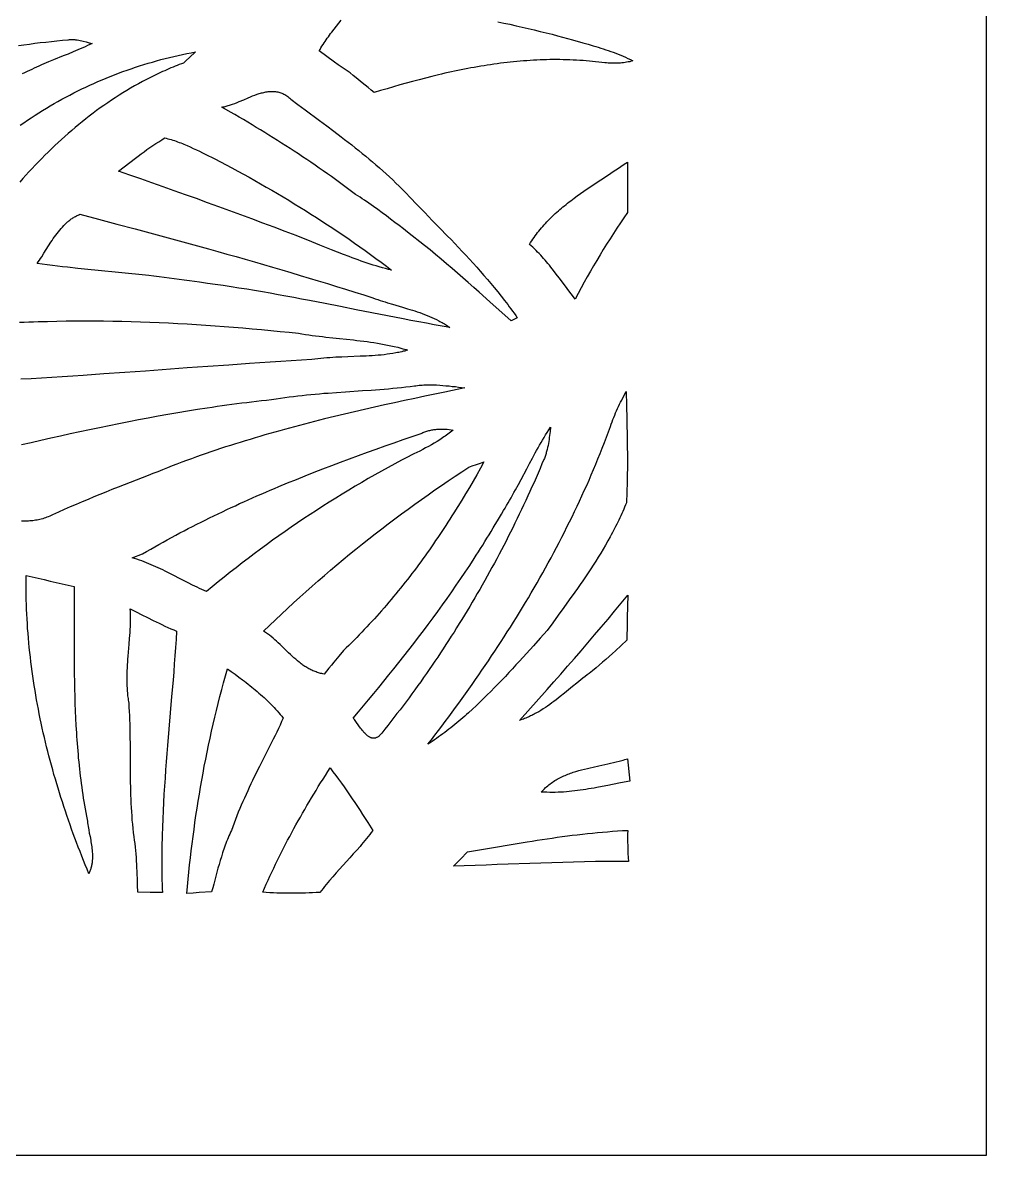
# Model space of a CAD drawing. Extents: x 138 to 547, y 3 to 737.
# Drawn here: x 418.2 to 546.6, y 3 to 153.9 of the extents above; entities that cross this region are included whole.
import ezdxf

# ---------------------------------------------------------------- set-up
doc = ezdxf.new("R2010")
doc.units = 0
doc.layers.add('LAYER_1', color=18, linetype='CONTINUOUS')

msp = doc.modelspace()

# ---------------------------------------------------------------- linework, layer by layer
at = {"layer": 'LAYER_1'}
for points in [[(138.38, 3), (546.62, 3), (546.62, 737.11), (138.38, 737.11)], [(484.11, 114.6), (483.28, 114.18), (480.44, 116.74), (479.01, 118.02), (478.3, 118.65), (477.58, 119.29), (476.86, 119.92), (476.14, 120.55), (475.42, 121.17), (474.69, 121.79), (473.96, 122.41), (473.23, 123.02), (472.49, 123.63), (471.75, 124.23), (469.5, 126), (468.93, 126.44), (468.37, 126.87), (467.8, 127.31), (467.23, 127.74), (466.66, 128.17), (466.09, 128.6), (465.51, 129.02), (464.93, 129.44), (464.34, 129.85), (463.76, 130.25), (463.46, 130.45), (463.16, 130.65), (462.86, 130.85), (462.56, 131.04), (462.03, 131.44), (461.5, 131.84), (460.96, 132.24), (460.42, 132.63), (459.88, 133.02), (459.34, 133.41), (458.8, 133.79), (458.25, 134.17), (457.71, 134.55), (457.16, 134.93), (456.61, 135.31), (456.06, 135.68), (455.5, 136.05), (454.95, 136.42), (454.39, 136.78), (453.83, 137.15), (453.27, 137.51), (452.71, 137.87), (452.15, 138.22), (451.59, 138.58), (451.02, 138.93), (450.46, 139.28), (449.89, 139.63), (449.32, 139.97), (448.76, 140.32), (448.19, 140.66), (447.62, 141), (447.04, 141.34), (446.47, 141.68), (445.9, 142.01), (444.75, 142.67), (444.89, 142.7), (445.03, 142.72), (445.17, 142.75), (445.31, 142.79), (445.45, 142.83), (445.6, 142.87), (445.74, 142.91), (445.89, 142.96), (446.03, 143.01), (446.18, 143.06), (446.47, 143.16), (446.76, 143.28), (447.06, 143.4), (447.65, 143.65), (448.25, 143.91), (448.54, 144.03), (448.84, 144.15), (449.14, 144.26), (449.44, 144.37), (449.58, 144.42), (449.73, 144.46), (449.88, 144.51), (450.03, 144.55), (450.17, 144.59), (450.32, 144.62), (450.47, 144.65), (450.61, 144.68), (450.76, 144.71), (450.9, 144.73), (451.05, 144.74), (451.19, 144.75), (451.34, 144.76), (451.48, 144.76), (451.62, 144.76), (451.76, 144.75), (451.9, 144.73), (452.04, 144.71), (452.18, 144.69), (452.32, 144.66), (452.46, 144.62), (452.6, 144.57), (452.73, 144.52), (452.87, 144.46), (453, 144.4), (453.14, 144.33), (453.27, 144.25), (453.4, 144.16), (453.53, 144.06), (453.66, 143.96), (453.79, 143.85), (453.92, 143.73), (454.87, 143.01), (455.83, 142.3), (457.75, 140.87), (458.71, 140.16), (459.67, 139.44), (460.62, 138.72), (461.1, 138.36), (461.57, 137.99), (462.04, 137.62), (462.51, 137.25), (462.98, 136.88), (463.44, 136.5), (463.91, 136.13), (464.37, 135.74), (464.82, 135.36), (465.28, 134.97), (465.73, 134.58), (466.18, 134.18), (466.63, 133.78), (467.07, 133.38), (467.51, 132.97), (467.94, 132.55), (468.37, 132.13), (468.8, 131.71), (469.29, 131.19), (469.79, 130.67), (470.78, 129.64), (471.78, 128.61), (472.78, 127.58), (473.78, 126.55), (474.78, 125.52), (475.28, 125.01), (475.78, 124.49), (476.27, 123.97), (476.76, 123.44), (477.25, 122.92), (477.74, 122.39), (478.22, 121.86), (478.7, 121.33), (479.18, 120.79), (479.65, 120.25), (480.12, 119.71), (480.59, 119.16), (481.05, 118.61), (481.5, 118.05), (481.95, 117.49), (482.4, 116.92), (482.84, 116.35), (483.05, 116.07), (483.27, 115.78), (483.48, 115.49), (483.69, 115.19), (483.91, 114.9)], [(467.36, 120.94), (466.95, 121.04), (466.54, 121.15), (466.13, 121.26), (465.72, 121.38), (465.32, 121.5), (464.92, 121.62), (464.51, 121.75), (464.11, 121.88), (463.71, 122.02), (463.31, 122.16), (462.91, 122.3), (462.51, 122.44), (462.12, 122.59), (461.72, 122.74), (460.93, 123.04), (460.14, 123.34), (459.35, 123.66), (457.78, 124.29), (456.21, 124.92), (455.42, 125.23), (454.63, 125.54), (453.16, 126.1), (451.69, 126.66), (450.22, 127.21), (448.74, 127.76), (447.27, 128.31), (445.79, 128.86), (444.32, 129.4), (442.84, 129.93), (441.36, 130.47), (439.88, 131), (438.4, 131.53), (436.92, 132.06), (435.43, 132.58), (433.95, 133.1), (432.47, 133.62), (430.98, 134.13), (431.73, 134.71), (432.48, 135.29), (433.24, 135.87), (433.61, 136.15), (433.99, 136.44), (434.37, 136.72), (434.76, 137), (435.14, 137.27), (435.53, 137.54), (435.92, 137.8), (436.32, 138.06), (436.72, 138.32), (436.92, 138.44), (437.12, 138.56), (437.34, 138.51), (437.56, 138.46), (437.78, 138.4), (437.99, 138.33), (438.21, 138.27), (438.42, 138.2), (438.64, 138.12), (438.85, 138.05), (439.06, 137.97), (439.27, 137.89), (439.48, 137.81), (439.69, 137.72), (439.9, 137.64), (440.11, 137.55), (440.52, 137.36), (440.93, 137.17), (441.35, 136.98), (441.75, 136.78), (442.16, 136.58), (442.98, 136.18), (443.38, 135.99), (443.79, 135.79), (444.56, 135.39), (445.33, 134.98), (446.09, 134.56), (446.85, 134.15), (447.62, 133.73), (448.38, 133.31), (449.14, 132.88), (449.89, 132.45), (450.65, 132.02), (451.4, 131.58), (452.15, 131.14), (452.9, 130.69), (453.65, 130.25), (454.39, 129.79), (455.13, 129.34), (455.87, 128.88), (456.61, 128.41), (457.35, 127.95), (458.08, 127.47), (458.81, 127), (459.54, 126.52), (460.26, 126.03), (460.99, 125.54), (461.71, 125.05), (462.42, 124.55), (463.14, 124.05), (463.85, 123.54), (464.56, 123.03), (465.26, 122.51), (465.96, 121.99), (466.66, 121.47)], [(498.81, 128.62), (498.33, 127.93), (497.86, 127.23), (497.39, 126.53), (496.93, 125.83), (496.47, 125.12), (496.02, 124.41), (495.57, 123.7), (495.14, 122.98), (494.7, 122.25), (494.27, 121.53), (493.85, 120.8), (493.44, 120.06), (493.02, 119.32), (492.62, 118.58), (492.22, 117.84), (491.82, 117.09), (491.46, 117.56), (491.1, 118.03), (490.39, 118.99), (489.67, 119.94), (489.31, 120.42), (488.95, 120.89), (488.58, 121.36), (488.39, 121.59), (488.2, 121.82), (488.01, 122.05), (487.82, 122.27), (487.62, 122.49), (487.43, 122.72), (487.23, 122.93), (487.03, 123.15), (486.82, 123.36), (486.61, 123.57), (486.4, 123.78), (486.19, 123.99), (485.97, 124.19), (485.75, 124.38), (485.89, 124.62), (486.04, 124.84), (486.19, 125.07), (486.34, 125.29), (486.5, 125.51), (486.66, 125.73), (486.82, 125.94), (486.98, 126.15), (487.15, 126.36), (487.32, 126.57), (487.5, 126.77), (487.67, 126.97), (487.85, 127.17), (488.04, 127.36), (488.22, 127.55), (488.41, 127.74), (488.6, 127.93), (488.79, 128.12), (488.98, 128.3), (489.18, 128.48), (489.38, 128.66), (489.58, 128.84), (489.78, 129.02), (489.98, 129.19), (490.19, 129.36), (490.4, 129.53), (490.61, 129.7), (490.82, 129.87), (491.03, 130.04), (491.24, 130.2), (491.67, 130.52), (492.11, 130.84), (492.55, 131.16), (492.99, 131.47), (493.44, 131.78), (493.89, 132.08), (494.34, 132.38), (495.24, 132.98), (496.14, 133.57), (497.04, 134.16), (497.48, 134.45), (497.92, 134.75), (498.36, 135.05), (498.79, 135.35), (498.79, 131.98), (498.79, 131.14), (498.79, 130.3), (498.8, 129.46)], [(475.13, 113.29), (474.09, 113.48), (473.05, 113.66), (472.01, 113.86), (470.97, 114.05), (469.93, 114.25), (468.89, 114.45), (466.81, 114.85), (464.73, 115.26), (462.65, 115.67), (460.57, 116.08), (458.49, 116.49), (456.41, 116.9), (455.36, 117.09), (454.32, 117.29), (453.28, 117.48), (452.24, 117.67), (451.19, 117.86), (450.15, 118.04), (449.1, 118.22), (448.06, 118.39), (447.01, 118.56), (445.96, 118.72), (444.92, 118.88), (443.87, 119.03), (442.82, 119.18), (441.77, 119.32), (441.09, 119.42), (440.42, 119.52), (439.74, 119.62), (439.07, 119.71), (438.4, 119.8), (437.72, 119.89), (437.04, 119.97), (436.37, 120.05), (435.69, 120.13), (435.02, 120.21), (433.66, 120.36), (432.31, 120.5), (430.96, 120.63), (428.25, 120.9), (426.89, 121.04), (425.54, 121.18), (424.19, 121.33), (423.51, 121.4), (422.83, 121.48), (422.16, 121.56), (421.48, 121.64), (420.81, 121.73), (420.13, 121.82), (420.28, 122.04), (420.43, 122.26), (420.58, 122.49), (420.73, 122.73), (421.03, 123.2), (421.34, 123.69), (421.64, 124.17), (421.96, 124.66), (422.12, 124.9), (422.28, 125.14), (422.44, 125.37), (422.61, 125.6), (422.78, 125.83), (422.95, 126.06), (423.13, 126.27), (423.31, 126.49), (423.49, 126.69), (423.68, 126.89), (423.77, 126.99), (423.87, 127.09), (423.97, 127.18), (424.07, 127.27), (424.17, 127.36), (424.27, 127.44), (424.37, 127.53), (424.47, 127.61), (424.58, 127.69), (424.68, 127.77), (424.79, 127.84), (424.9, 127.91), (425.01, 127.98), (425.12, 128.05), (425.24, 128.11), (425.35, 128.17), (425.47, 128.23), (425.59, 128.28), (425.7, 128.33), (425.83, 128.38), (428.28, 127.74), (430.73, 127.09), (433.18, 126.44), (435.63, 125.78), (438.08, 125.12), (440.52, 124.45), (442.97, 123.77), (444.19, 123.43), (445.41, 123.09), (446.63, 122.74), (447.85, 122.39), (449.07, 122.04), (450.29, 121.69), (451.5, 121.33), (452.72, 120.98), (453.94, 120.62), (455.16, 120.25), (456.37, 119.89), (457.59, 119.52), (458.8, 119.15), (460.01, 118.77), (461.23, 118.4), (462.44, 118.02), (463.65, 117.64), (464.86, 117.25), (465.18, 117.13), (465.51, 117.02), (465.83, 116.91), (466.16, 116.8), (466.49, 116.7), (466.82, 116.6), (467.48, 116.4), (468.81, 116.01), (469.47, 115.81), (469.8, 115.71), (470.13, 115.6), (470.46, 115.5), (470.79, 115.39), (471.11, 115.28), (471.44, 115.16), (471.76, 115.04), (472.08, 114.91), (472.4, 114.78), (472.71, 114.64), (473.03, 114.5), (473.34, 114.35), (473.64, 114.19), (473.8, 114.11), (473.95, 114.03), (474.1, 113.95), (474.25, 113.86), (474.4, 113.77), (474.55, 113.68), (474.69, 113.59), (474.84, 113.49), (474.99, 113.39)], [(488.11, 72.93), (487.18, 71.92), (486.26, 70.89), (485.33, 69.87), (484.4, 68.85), (483.93, 68.34), (483.47, 67.83), (482.99, 67.32), (482.52, 66.81), (482.04, 66.31), (481.57, 65.81), (481.08, 65.32), (480.6, 64.82), (480.11, 64.34), (479.62, 63.85), (479.12, 63.37), (478.62, 62.9), (478.12, 62.43), (477.61, 61.97), (477.35, 61.74), (477.1, 61.51), (476.84, 61.29), (476.58, 61.07), (476.31, 60.84), (476.05, 60.62), (475.79, 60.41), (475.52, 60.19), (475.25, 59.98), (474.98, 59.76), (474.71, 59.55), (474.44, 59.35), (474.17, 59.14), (473.89, 58.94), (473.62, 58.74), (473.34, 58.54), (473.06, 58.34), (472.78, 58.15), (472.49, 57.96), (472.21, 57.77), (472.67, 58.37), (473.13, 58.98), (473.59, 59.59), (474.05, 60.19), (474.51, 60.81), (474.97, 61.42), (475.42, 62.03), (475.87, 62.65), (476.32, 63.26), (476.77, 63.88), (477.21, 64.5), (477.65, 65.13), (478.09, 65.75), (478.53, 66.38), (478.97, 67.01), (479.4, 67.64), (479.83, 68.27), (480.26, 68.9), (480.69, 69.54), (481.11, 70.17), (481.53, 70.81), (481.95, 71.45), (482.36, 72.1), (482.78, 72.74), (483.19, 73.39), (483.59, 74.03), (484, 74.68), (484.4, 75.34), (484.8, 75.99), (485.19, 76.65), (485.59, 77.3), (485.98, 77.96), (486.36, 78.62), (486.74, 79.29), (487.12, 79.95), (487.5, 80.62), (487.87, 81.29), (488.24, 81.96), (488.61, 82.63), (488.97, 83.31), (489.33, 83.99), (489.69, 84.67), (490.04, 85.35), (490.39, 86.03), (490.73, 86.72), (491.07, 87.4), (491.41, 88.09), (491.75, 88.78), (492.08, 89.48), (492.4, 90.17), (492.72, 90.87), (493.04, 91.57), (493.36, 92.27), (493.67, 92.97), (493.97, 93.68), (494.27, 94.39), (494.57, 95.1), (494.86, 95.81), (495.15, 96.52), (495.44, 97.24), (495.72, 97.96), (495.99, 98.68), (496.27, 99.4), (496.53, 100.13), (496.63, 100.43), (496.74, 100.73), (496.85, 101.03), (496.97, 101.32), (497.09, 101.62), (497.21, 101.91), (497.34, 102.21), (497.47, 102.5), (497.6, 102.78), (497.74, 103.07), (497.88, 103.36), (498.02, 103.64), (498.31, 104.21), (498.61, 104.78), (498.66, 102.93), (498.71, 101.07), (498.73, 100.15), (498.75, 99.22), (498.76, 98.29), (498.77, 97.37), (498.78, 96.44), (498.78, 95.51), (498.78, 94.59), (498.77, 93.66), (498.75, 92.73), (498.74, 92.27), (498.73, 91.81), (498.71, 91.35), (498.69, 90.89), (498.67, 90.42), (498.65, 89.96), (498.53, 89.67), (498.41, 89.38), (498.29, 89.09), (498.16, 88.8), (498.04, 88.51), (497.91, 88.22), (497.77, 87.94), (497.64, 87.65), (497.5, 87.37), (497.36, 87.09), (497.22, 86.8), (497.08, 86.52), (496.94, 86.25), (496.79, 85.97), (496.64, 85.69), (496.49, 85.42), (496.19, 84.87), (495.88, 84.32), (495.56, 83.78), (495.23, 83.24), (494.9, 82.71), (494.57, 82.18), (494.23, 81.65), (493.89, 81.13), (493.54, 80.6), (493.19, 80.08), (492.84, 79.56), (492.48, 79.05), (492.12, 78.53), (491.76, 78.02), (491.03, 77), (490.3, 75.98), (489.57, 74.96), (488.83, 73.95)], [(469.55, 96.09), (468.66, 95.62), (467.77, 95.14), (466.89, 94.65), (466, 94.16), (465.13, 93.67), (464.25, 93.16), (463.38, 92.66), (462.51, 92.14), (461.64, 91.62), (460.78, 91.1), (459.92, 90.57), (459.06, 90.03), (458.21, 89.49), (457.36, 88.94), (456.51, 88.39), (455.67, 87.83), (454.83, 87.27), (453.99, 86.7), (453.16, 86.12), (452.33, 85.54), (451.5, 84.95), (450.68, 84.36), (449.87, 83.76), (449.05, 83.15), (448.24, 82.54), (447.44, 81.93), (446.64, 81.3), (445.84, 80.68), (445.05, 80.04), (444.26, 79.4), (443.47, 78.76), (442.69, 78.11), (442.38, 78.25), (442.08, 78.39), (441.77, 78.54), (441.46, 78.69), (440.85, 78.99), (440.24, 79.3), (439.02, 79.92), (438.41, 80.23), (437.8, 80.54), (437.19, 80.84), (436.88, 80.99), (436.57, 81.13), (436.26, 81.28), (435.95, 81.42), (435.64, 81.56), (435.33, 81.69), (435.02, 81.83), (434.7, 81.95), (434.39, 82.08), (434.07, 82.2), (433.75, 82.32), (433.43, 82.43), (433.1, 82.53), (432.77, 82.63), (434.16, 83.14), (434.71, 83.46), (435.26, 83.78), (435.81, 84.09), (436.36, 84.4), (436.92, 84.71), (437.47, 85.02), (438.03, 85.32), (438.59, 85.62), (439.15, 85.92), (439.71, 86.22), (440.27, 86.51), (440.84, 86.8), (441.4, 87.09), (441.97, 87.37), (442.53, 87.65), (443.1, 87.93), (443.67, 88.21), (444.24, 88.49), (444.81, 88.76), (445.39, 89.03), (445.96, 89.3), (446.54, 89.56), (447.11, 89.83), (447.69, 90.09), (448.26, 90.35), (448.84, 90.61), (449.42, 90.86), (450, 91.11), (450.58, 91.37), (451.17, 91.61), (451.75, 91.86), (452.33, 92.11), (453.5, 92.59), (454.67, 93.07), (455.85, 93.54), (457.03, 94.01), (458.21, 94.47), (459.39, 94.92), (460.57, 95.37), (461.76, 95.81), (462.94, 96.24), (464.13, 96.68), (465.32, 97.1), (466.51, 97.53), (467.71, 97.94), (468.9, 98.36), (470.09, 98.77), (471.29, 99.18), (471.41, 99.24), (471.54, 99.29), (471.67, 99.35), (471.8, 99.39), (471.93, 99.44), (472.06, 99.48), (472.19, 99.52), (472.32, 99.56), (472.46, 99.59), (472.59, 99.62), (472.72, 99.65), (472.86, 99.67), (472.99, 99.69), (473.12, 99.71), (473.26, 99.73), (473.39, 99.74), (473.53, 99.75), (473.66, 99.76), (473.8, 99.76), (473.93, 99.77), (474.07, 99.77), (474.21, 99.77), (474.34, 99.76), (474.48, 99.76), (474.62, 99.75), (474.75, 99.74), (475.02, 99.71), (475.3, 99.68), (475.57, 99.63), (475.4, 99.5), (475.22, 99.36), (475.05, 99.23), (474.87, 99.1), (474.69, 98.97), (474.52, 98.84), (474.34, 98.72), (474.15, 98.59), (473.97, 98.47), (473.79, 98.35), (473.42, 98.12), (473.04, 97.89), (472.67, 97.67), (472.29, 97.46), (471.9, 97.25), (471.51, 97.04), (471.13, 96.84), (470.73, 96.65), (470.34, 96.46), (469.95, 96.27)], [(466.04, 59.26), (465.97, 59.17), (465.9, 59.08), (465.83, 59.01), (465.76, 58.94), (465.69, 58.87), (465.62, 58.82), (465.55, 58.76), (465.48, 58.72), (465.41, 58.68), (465.34, 58.65), (465.27, 58.62), (465.21, 58.6), (465.14, 58.59), (465.07, 58.58), (465.01, 58.57), (464.94, 58.57), (464.87, 58.58), (464.81, 58.59), (464.74, 58.6), (464.67, 58.62), (464.61, 58.64), (464.55, 58.67), (464.48, 58.7), (464.42, 58.73), (464.35, 58.77), (464.29, 58.81), (464.23, 58.85), (464.16, 58.9), (464.1, 58.95), (464.04, 59), (463.98, 59.06), (463.92, 59.11), (463.8, 59.23), (463.68, 59.36), (463.56, 59.5), (463.45, 59.64), (463.34, 59.78), (463.22, 59.93), (463.01, 60.23), (462.6, 60.8), (462.51, 60.93), (462.42, 61.05), (462.33, 61.16), (462.24, 61.26), (462.93, 62.08), (463.61, 62.89), (464.3, 63.71), (464.98, 64.53), (465.65, 65.35), (466.33, 66.18), (467, 67.01), (467.67, 67.84), (468.33, 68.67), (468.99, 69.51), (469.65, 70.35), (470.31, 71.2), (470.95, 72.04), (471.6, 72.89), (472.24, 73.75), (472.88, 74.61), (473.51, 75.47), (474.13, 76.33), (474.75, 77.2), (475.37, 78.08), (475.98, 78.95), (476.58, 79.84), (477.18, 80.72), (477.77, 81.61), (478.36, 82.51), (478.65, 82.96), (478.94, 83.41), (479.22, 83.86), (479.51, 84.31), (479.79, 84.77), (480.07, 85.22), (480.35, 85.68), (480.63, 86.14), (480.91, 86.6), (481.18, 87.06), (481.46, 87.52), (481.73, 87.98), (482, 88.44), (482.27, 88.91), (482.48, 89.25), (482.68, 89.59), (482.88, 89.93), (483.08, 90.27), (483.28, 90.62), (483.48, 90.96), (483.67, 91.31), (483.87, 91.66), (484.25, 92.36), (484.62, 93.06), (485.37, 94.47), (485.74, 95.17), (486.12, 95.88), (486.5, 96.58), (486.69, 96.93), (486.88, 97.27), (487.08, 97.62), (487.28, 97.97), (487.48, 98.31), (487.68, 98.65), (487.89, 98.99), (488.1, 99.33), (488.31, 99.67), (488.53, 100), (488.47, 99.46), (488.41, 98.91), (488.38, 98.64), (488.34, 98.37), (488.3, 98.1), (488.26, 97.83), (488.21, 97.56), (488.15, 97.3), (488.09, 97.03), (488.02, 96.77), (487.98, 96.64), (487.94, 96.51), (487.9, 96.38), (487.86, 96.25), (487.81, 96.12), (487.77, 95.99), (487.72, 95.86), (487.66, 95.73), (487.4, 95.12), (487.14, 94.51), (486.88, 93.89), (486.61, 93.28), (486.34, 92.67), (486.07, 92.06), (485.8, 91.45), (485.52, 90.85), (485.24, 90.24), (484.96, 89.64), (484.67, 89.03), (484.38, 88.43), (484.09, 87.83), (483.8, 87.23), (483.51, 86.63), (483.21, 86.04), (482.91, 85.44), (482.61, 84.85), (482.3, 84.26), (481.99, 83.66), (481.68, 83.08), (481.37, 82.49), (481.06, 81.9), (480.74, 81.32), (480.42, 80.73), (480.1, 80.15), (479.77, 79.57), (479.44, 78.99), (479.11, 78.41), (478.78, 77.84), (478.45, 77.26), (478.11, 76.69), (477.77, 76.12), (477.43, 75.55), (477.08, 74.98), (476.73, 74.41), (476.38, 73.85), (476.03, 73.28), (475.68, 72.72), (475.32, 72.16), (474.96, 71.6), (474.6, 71.05), (474.24, 70.49), (473.87, 69.94), (473.5, 69.39), (473.13, 68.84), (472.75, 68.29), (472.38, 67.74), (472, 67.2), (471.62, 66.66), (471.24, 66.11), (470.85, 65.58), (470.46, 65.04), (470.07, 64.5), (469.68, 63.97), (469.28, 63.44), (468.89, 62.91), (468.49, 62.38), (468.08, 61.86), (467.68, 61.33), (467.27, 60.81), (466.86, 60.29), (466.45, 59.77)], [(458.37, 67.13), (458.21, 67.16), (458.05, 67.19), (457.9, 67.22), (457.75, 67.26), (457.6, 67.3), (457.45, 67.35), (457.3, 67.4), (457.16, 67.45), (457.02, 67.51), (456.88, 67.57), (456.74, 67.63), (456.6, 67.69), (456.46, 67.76), (456.33, 67.84), (456.2, 67.91), (456.07, 67.99), (455.94, 68.07), (455.81, 68.15), (455.68, 68.24), (455.55, 68.32), (455.43, 68.41), (455.3, 68.5), (455.18, 68.6), (455.06, 68.69), (454.82, 68.89), (454.58, 69.09), (454.34, 69.3), (454.11, 69.51), (453.87, 69.73), (453.64, 69.95), (453.18, 70.39), (452.72, 70.84), (452.49, 71.06), (452.26, 71.28), (452.03, 71.49), (451.79, 71.7), (451.56, 71.91), (451.31, 72.11), (451.07, 72.31), (450.95, 72.4), (450.82, 72.5), (450.7, 72.59), (450.57, 72.68), (450.44, 72.76), (450.31, 72.85), (451.1, 73.61), (451.9, 74.37), (452.7, 75.12), (453.5, 75.87), (454.31, 76.62), (455.12, 77.36), (455.94, 78.09), (456.76, 78.82), (457.58, 79.54), (458.41, 80.26), (459.24, 80.97), (460.08, 81.68), (460.92, 82.38), (461.77, 83.08), (462.61, 83.77), (463.47, 84.46), (464.33, 85.14), (465.19, 85.81), (466.05, 86.48), (466.92, 87.15), (467.79, 87.81), (468.67, 88.46), (469.55, 89.11), (470.44, 89.75), (471.33, 90.39), (472.22, 91.02), (473.11, 91.65), (474.01, 92.27), (474.92, 92.88), (475.82, 93.49), (476.73, 94.09), (477.65, 94.69), (478.11, 94.85), (478.66, 95.04), (479.21, 95.24), (479.67, 95.41), (479.19, 94.54), (478.7, 93.68), (478.21, 92.83), (477.72, 91.97), (477.21, 91.13), (476.71, 90.28), (476.19, 89.44), (475.67, 88.6), (475.4, 88.19), (475.14, 87.77), (474.87, 87.36), (474.6, 86.94), (474.33, 86.53), (474.06, 86.12), (473.79, 85.71), (473.51, 85.3), (473.23, 84.9), (472.95, 84.49), (472.67, 84.09), (472.39, 83.68), (472.11, 83.28), (471.82, 82.88), (471.53, 82.48), (471.24, 82.08), (470.95, 81.69), (470.66, 81.29), (470.36, 80.9), (470.07, 80.51), (469.77, 80.12), (469.47, 79.73), (469.16, 79.35), (468.86, 78.96), (468.55, 78.58), (468.24, 78.2), (467.93, 77.82), (467.62, 77.44), (467.31, 77.06), (466.99, 76.69), (466.67, 76.31), (466.35, 75.94), (466.03, 75.57), (465.71, 75.21), (465.38, 74.84), (465.06, 74.48), (464.73, 74.12), (464.39, 73.76), (464.06, 73.4), (463.72, 73.04), (463.39, 72.69), (463.05, 72.34), (462.71, 71.99), (462.36, 71.64), (462.02, 71.29), (461.67, 70.95), (461.32, 70.61), (460.97, 70.27), (460.31, 69.49), (459.65, 68.71), (459.33, 68.32), (459.01, 67.93), (458.68, 67.53)], [(426.79, 47.73), (426.82, 47.51), (426.85, 47.28), (426.88, 47.06), (426.92, 46.83), (427, 46.38), (427.08, 45.93), (427.17, 45.47), (427.26, 45.01), (427.3, 44.79), (427.34, 44.56), (427.37, 44.33), (427.4, 44.1), (427.43, 43.87), (427.45, 43.64), (427.47, 43.42), (427.49, 43.19), (427.49, 42.96), (427.49, 42.74), (427.49, 42.51), (427.47, 42.29), (427.46, 42.17), (427.45, 42.06), (427.44, 41.95), (427.42, 41.84), (427.4, 41.73), (427.38, 41.62), (427.36, 41.51), (427.33, 41.4), (427.3, 41.28), (427.27, 41.17), (427.24, 41.07), (427.2, 40.96), (427.16, 40.85), (427.12, 40.74), (427.07, 40.63), (427.02, 40.52), (426.78, 41.11), (426.54, 41.7), (426.3, 42.29), (426.07, 42.88), (425.84, 43.47), (425.61, 44.06), (425.38, 44.66), (425.16, 45.26), (424.94, 45.85), (424.72, 46.45), (424.51, 47.05), (424.3, 47.66), (424.09, 48.26), (423.89, 48.86), (423.69, 49.47), (423.49, 50.08), (423.29, 50.68), (423.1, 51.29), (422.92, 51.9), (422.73, 52.52), (422.55, 53.13), (422.37, 53.74), (422.2, 54.36), (422.03, 54.97), (421.87, 55.59), (421.7, 56.21), (421.54, 56.82), (421.39, 57.44), (421.24, 58.06), (421.09, 58.69), (420.95, 59.31), (420.81, 59.93), (420.67, 60.56), (420.54, 61.18), (420.41, 61.81), (420.29, 62.43), (420.17, 63.06), (420.06, 63.69), (419.95, 64.32), (419.84, 64.95), (419.74, 65.58), (419.64, 66.21), (419.55, 66.84), (419.46, 67.47), (419.37, 68.11), (419.29, 68.74), (419.22, 69.38), (419.15, 70.01), (419.08, 70.65), (419.02, 71.28), (418.96, 71.92), (418.91, 72.56), (418.86, 73.2), (418.82, 73.83), (418.78, 74.47), (418.75, 75.11), (418.72, 75.75), (418.7, 76.39), (418.68, 77.03), (418.67, 77.67), (418.66, 78.32), (418.66, 78.96), (418.66, 79.6), (418.67, 80.24), (419.47, 80.07), (420.27, 79.89), (421.07, 79.71), (421.87, 79.52), (423.47, 79.15), (424.27, 78.96), (425.06, 78.78), (425.06, 76.84), (425.06, 74.89), (425.05, 72.94), (425.05, 70.99), (425.06, 70.01), (425.06, 69.04), (425.07, 68.06), (425.08, 67.09), (425.09, 66.12), (425.11, 65.14), (425.14, 64.17), (425.17, 63.2), (425.2, 62.22), (425.24, 61.25), (425.29, 60.28), (425.35, 59.31), (425.38, 58.82), (425.41, 58.34), (425.45, 57.86), (425.49, 57.37), (425.53, 56.89), (425.57, 56.4), (425.61, 55.92), (425.66, 55.43), (425.71, 54.95), (425.76, 54.47), (425.81, 53.99), (425.87, 53.5), (425.93, 53.02), (426, 52.54), (426.06, 52.06), (426.13, 51.57), (426.2, 51.09), (426.28, 50.61), (426.35, 50.13), (426.43, 49.65), (426.52, 49.17), (426.61, 48.69), (426.7, 48.21)], [(493.7, 67.21), (493.42, 67), (493.14, 66.79), (492.86, 66.58), (492.58, 66.36), (492.3, 66.14), (492.03, 65.92), (491.48, 65.47), (490.38, 64.58), (489.83, 64.13), (489.56, 63.91), (489.28, 63.7), (489, 63.48), (488.71, 63.27), (488.43, 63.07), (488.14, 62.86), (487.85, 62.67), (487.56, 62.48), (487.26, 62.29), (486.97, 62.11), (486.66, 61.94), (486.51, 61.85), (486.36, 61.77), (486.2, 61.69), (486.04, 61.61), (485.89, 61.54), (485.73, 61.46), (485.57, 61.39), (485.41, 61.32), (485.25, 61.26), (485.09, 61.19), (484.92, 61.13), (484.76, 61.07), (484.59, 61.01), (484.42, 60.95), (488.08, 65.07), (488.99, 66.1), (489.9, 67.13), (490.81, 68.16), (491.72, 69.2), (492.62, 70.24), (493.52, 71.28), (494.42, 72.33), (495.31, 73.38), (496.2, 74.43), (497.08, 75.49), (497.96, 76.56), (498.39, 77.09), (498.83, 77.63), (498.77, 74.64), (498.75, 73.9), (498.74, 73.15), (498.73, 72.41), (498.73, 71.66), (497.96, 70.95), (497.2, 70.24), (496.78, 69.85), (496.35, 69.45), (495.92, 69.07), (495.48, 68.69), (495.04, 68.31), (494.6, 67.94), (494.15, 67.57)], [(436.81, 38.02), (435.99, 38.03), (435.17, 38.04), (433.53, 38.07), (433.51, 39), (433.5, 39.46), (433.49, 39.92), (433.47, 40.38), (433.45, 40.85), (433.43, 41.31), (433.41, 41.77), (433.38, 42.23), (433.35, 42.69), (433.31, 43.16), (433.27, 43.62), (433.22, 44.08), (433.17, 44.54), (433.12, 44.99), (433.05, 45.45), (432.98, 46.01), (432.92, 46.56), (432.86, 47.11), (432.81, 47.67), (432.77, 48.22), (432.73, 48.78), (432.69, 49.33), (432.67, 49.89), (432.64, 50.45), (432.62, 51), (432.61, 51.56), (432.59, 52.12), (432.58, 52.67), (432.57, 53.23), (432.56, 54.35), (432.55, 56.58), (432.55, 57.69), (432.54, 58.81), (432.53, 59.37), (432.52, 59.92), (432.5, 60.48), (432.49, 61.04), (432.46, 61.59), (432.44, 62.15), (432.41, 62.71), (432.37, 63.26), (432.34, 63.46), (432.31, 63.65), (432.28, 63.85), (432.25, 64.04), (432.23, 64.24), (432.21, 64.44), (432.19, 64.63), (432.18, 64.83), (432.16, 65.02), (432.15, 65.22), (432.13, 65.61), (432.12, 66), (432.12, 66.39), (432.12, 66.78), (432.13, 67.17), (432.14, 67.56), (432.16, 67.95), (432.18, 68.35), (432.21, 68.74), (432.23, 69.13), (432.26, 69.52), (432.39, 71.09), (432.45, 71.87), (432.48, 72.26), (432.51, 72.66), (432.53, 73.05), (432.55, 73.44), (432.56, 73.83), (432.57, 74.23), (432.57, 74.62), (432.57, 75.01), (432.56, 75.41), (432.54, 75.8), (433.3, 75.41), (434.06, 75.02), (434.83, 74.64), (435.6, 74.26), (435.98, 74.07), (436.37, 73.89), (436.76, 73.71), (437.15, 73.52), (437.53, 73.35), (437.92, 73.17), (438.32, 73), (438.71, 72.83), (438.64, 71.74), (438.56, 70.66), (438.48, 69.57), (438.4, 68.48), (438.32, 67.4), (438.23, 66.31), (438.05, 64.14), (437.68, 59.79), (437.5, 57.62), (437.41, 56.53), (437.33, 55.45), (437.25, 54.36), (437.17, 53.27), (437.1, 52.18), (437.03, 51.1), (436.97, 50.01), (436.91, 48.92), (436.86, 47.83), (436.82, 46.74), (436.79, 45.65), (436.77, 45.11), (436.76, 44.56), (436.75, 44.02), (436.74, 43.47), (436.74, 42.93), (436.74, 42.38), (436.73, 41.84), (436.74, 41.29), (436.74, 40.75), (436.75, 40.2), (436.76, 39.66), (436.77, 39.11), (436.79, 38.57)], [(443.37, 38.12), (441.73, 38.01), (440.91, 37.95), (440.08, 37.89), (440.17, 38.84), (440.26, 39.79), (440.35, 40.74), (440.45, 41.69), (440.56, 42.63), (440.67, 43.58), (440.78, 44.52), (440.9, 45.47), (441.03, 46.41), (441.16, 47.35), (441.29, 48.3), (441.44, 49.24), (441.58, 50.18), (441.74, 51.11), (441.9, 52.05), (442.06, 52.99), (442.23, 53.92), (442.4, 54.86), (442.59, 55.79), (442.77, 56.72), (442.97, 57.65), (443.17, 58.58), (443.37, 59.51), (443.58, 60.44), (443.8, 61.36), (444.02, 62.29), (444.25, 63.21), (444.49, 64.13), (444.73, 65.05), (444.98, 65.97), (445.23, 66.88), (445.49, 67.8), (446, 67.45), (446.5, 67.09), (447, 66.73), (447.5, 66.36), (447.75, 66.17), (447.99, 65.98), (448.24, 65.79), (448.48, 65.6), (448.72, 65.4), (448.96, 65.21), (449.2, 65.01), (449.44, 64.81), (449.67, 64.6), (449.9, 64.4), (450.14, 64.19), (450.36, 63.98), (450.59, 63.77), (450.82, 63.55), (451.04, 63.33), (451.26, 63.11), (451.48, 62.89), (451.69, 62.67), (451.9, 62.44), (452.11, 62.21), (452.32, 61.97), (452.52, 61.74), (452.72, 61.5), (452.92, 61.25), (452.71, 60.79), (452.49, 60.32), (452.27, 59.86), (452.05, 59.39), (451.83, 58.93), (451.6, 58.47), (451.14, 57.54), (450.22, 55.7), (449.75, 54.79), (449.29, 53.86), (448.84, 52.94), (448.62, 52.48), (448.39, 52.01), (448.18, 51.55), (447.96, 51.08), (447.75, 50.61), (447.54, 50.14), (447.33, 49.67), (447.13, 49.19), (446.93, 48.71), (446.74, 48.23), (446.56, 47.75), (446.37, 47.27), (446.2, 46.78), (446.03, 46.29), (445.91, 46.05), (445.8, 45.81), (445.69, 45.56), (445.58, 45.31), (445.48, 45.07), (445.38, 44.82), (445.29, 44.57), (445.19, 44.32), (445.1, 44.06), (445.01, 43.81), (444.92, 43.56), (444.84, 43.3), (444.68, 42.79), (444.52, 42.27), (444.37, 41.76), (444.22, 41.24), (444.08, 40.72), (443.94, 40.2), (443.66, 39.15), (443.52, 38.64)], [(464.86, 46.28), (464.65, 46.01), (464.44, 45.74), (464.23, 45.48), (464.02, 45.21), (463.81, 44.95), (463.59, 44.69), (463.37, 44.43), (463.15, 44.17), (462.71, 43.66), (462.26, 43.15), (461.81, 42.64), (461.35, 42.14), (460.44, 41.13), (459.99, 40.62), (459.54, 40.12), (459.09, 39.61), (458.65, 39.09), (458.43, 38.83), (458.22, 38.57), (458, 38.3), (457.79, 38.04), (457.32, 38.01), (456.84, 37.99), (456.37, 37.97), (455.89, 37.95), (455.42, 37.94), (454.94, 37.92), (454.46, 37.92), (453.99, 37.92), (453.51, 37.92), (453.04, 37.92), (452.56, 37.93), (452.08, 37.95), (451.61, 37.97), (451.13, 37.99), (450.66, 38.02), (450.18, 38.06), (450.42, 38.6), (450.66, 39.14), (450.9, 39.68), (451.15, 40.21), (451.4, 40.75), (451.65, 41.28), (451.91, 41.81), (452.17, 42.34), (452.43, 42.87), (452.69, 43.4), (452.96, 43.92), (453.23, 44.45), (453.5, 44.97), (453.78, 45.49), (454.06, 46.01), (454.34, 46.53), (454.62, 47.04), (454.91, 47.56), (455.2, 48.07), (455.49, 48.58), (455.78, 49.09), (456.08, 49.6), (456.38, 50.11), (456.68, 50.62), (456.98, 51.12), (457.29, 51.62), (457.59, 52.13), (457.9, 52.63), (458.22, 53.13), (458.53, 53.62), (458.85, 54.12), (459.16, 54.61), (459.55, 54.11), (459.93, 53.61), (460.3, 53.1), (460.67, 52.59), (461.04, 52.08), (461.4, 51.56), (461.76, 51.04), (462.11, 50.52), (462.46, 50), (462.81, 49.47), (463.16, 48.94), (463.5, 48.41), (463.84, 47.88), (464.18, 47.35)], [(499.09, 52.87), (498.36, 52.72), (497.63, 52.58), (496.17, 52.29), (495.44, 52.14), (494.71, 52), (494.34, 51.94), (493.97, 51.87), (493.6, 51.81), (493.24, 51.75), (492.87, 51.7), (492.5, 51.65), (492.13, 51.6), (491.76, 51.55), (491.39, 51.51), (491.03, 51.47), (490.66, 51.44), (490.29, 51.41), (489.91, 51.39), (489.54, 51.38), (489.17, 51.36), (488.8, 51.36), (488.43, 51.36), (488.06, 51.37), (487.68, 51.39), (487.31, 51.41), (487.45, 51.56), (487.59, 51.71), (487.73, 51.85), (487.87, 51.99), (488.02, 52.12), (488.17, 52.25), (488.32, 52.37), (488.47, 52.49), (488.63, 52.6), (488.79, 52.71), (488.95, 52.82), (489.11, 52.93), (489.28, 53.03), (489.44, 53.12), (489.61, 53.21), (489.78, 53.3), (489.95, 53.39), (490.12, 53.47), (490.3, 53.55), (490.47, 53.63), (490.65, 53.7), (490.83, 53.78), (491.01, 53.85), (491.19, 53.91), (491.38, 53.98), (491.56, 54.04), (491.74, 54.1), (491.93, 54.16), (492.31, 54.27), (492.68, 54.37), (493.06, 54.47), (493.45, 54.56), (493.83, 54.65), (494.22, 54.73), (494.99, 54.9), (495.77, 55.06), (496.16, 55.15), (496.54, 55.23), (496.92, 55.32), (497.3, 55.41), (497.68, 55.51), (498.05, 55.61), (498.23, 55.67), (498.42, 55.72), (498.6, 55.78), (498.78, 55.84)], [(498.92, 42.17), (498.19, 42.17), (497.46, 42.17), (496.73, 42.16), (496, 42.16), (494.54, 42.13), (493.08, 42.1), (491.62, 42.07), (490.16, 42.03), (488.71, 41.98), (487.25, 41.93), (481.41, 41.73), (479.96, 41.68), (478.5, 41.63), (477.04, 41.59), (475.59, 41.55), (476.53, 42.48), (477.47, 43.42), (480.13, 43.88), (481.46, 44.11), (482.78, 44.34), (484.11, 44.56), (485.44, 44.78), (486.11, 44.88), (486.77, 44.98), (487.44, 45.09), (488.11, 45.19), (488.77, 45.28), (489.44, 45.38), (490.11, 45.47), (490.78, 45.55), (491.44, 45.64), (492.11, 45.72), (492.78, 45.8), (493.45, 45.87), (494.12, 45.94), (494.79, 46.01), (495.46, 46.07), (496.13, 46.12), (496.8, 46.18), (497.47, 46.22), (498.15, 46.27), (498.82, 46.3), (498.81, 45.79), (498.81, 45.27), (498.81, 44.75), (498.82, 44.23), (498.84, 43.72), (498.86, 43.2), (498.89, 42.69)]]:
    msp.add_lwpolyline(points, close=True, dxfattribs=at)
for points in [[(481.51, 154.05), (482.32, 153.87), (483.13, 153.7), (483.94, 153.51), (484.75, 153.33), (485.55, 153.14), (486.36, 152.95), (487.17, 152.76), (487.97, 152.56), (488.78, 152.37), (489.45, 152.17), (490.13, 151.98), (490.81, 151.79), (491.49, 151.61), (492.86, 151.24), (493.54, 151.05), (494.22, 150.85), (494.56, 150.75), (494.89, 150.65), (495.23, 150.54), (495.57, 150.43), (495.9, 150.32), (496.24, 150.21), (496.57, 150.09), (496.9, 149.97), (497.23, 149.84), (497.56, 149.71), (497.89, 149.58), (498.21, 149.44), (498.54, 149.3), (498.86, 149.15), (499.18, 148.99), (499.5, 148.83), (499.29, 148.77), (499.09, 148.72), (498.88, 148.68), (498.68, 148.64), (498.47, 148.61), (498.27, 148.58), (498.06, 148.55), (497.85, 148.54), (497.65, 148.52), (497.44, 148.52), (497.23, 148.51), (497.03, 148.51), (496.82, 148.51), (496.61, 148.52), (496.41, 148.53), (496.2, 148.54), (495.99, 148.55), (495.79, 148.57), (495.37, 148.61), (494.96, 148.65), (494.55, 148.7), (493.72, 148.79), (493.31, 148.83), (492.89, 148.86), (492.45, 148.89), (492.01, 148.92), (491.56, 148.94), (491.12, 148.96), (490.68, 148.97), (490.23, 148.98), (489.79, 148.99), (489.35, 148.99), (488.91, 148.99), (488.46, 148.99), (488.02, 148.98), (487.58, 148.97), (487.14, 148.95), (486.7, 148.93), (486.26, 148.91), (485.82, 148.88), (485.38, 148.85), (484.94, 148.82), (484.5, 148.78), (484.06, 148.74), (483.62, 148.7), (483.18, 148.65), (482.74, 148.61), (482.3, 148.55), (481.86, 148.5), (481.43, 148.44), (480.99, 148.38), (480.55, 148.32), (480.11, 148.25), (479.68, 148.18), (479.24, 148.11), (478.81, 148.04), (478.37, 147.96), (477.93, 147.88), (477.5, 147.8), (477.06, 147.72), (476.63, 147.63), (476.2, 147.54), (475.76, 147.45), (475.33, 147.36), (474.9, 147.26), (474.46, 147.17), (474.03, 147.07), (473.6, 146.96), (472.74, 146.76), (471.88, 146.54), (471.02, 146.32), (470.16, 146.09), (469.3, 145.86), (468.45, 145.62), (467.6, 145.37), (466.75, 145.12), (465.9, 144.86), (465.05, 144.61), (464.65, 144.93), (464.25, 145.26), (463.44, 145.91), (462.63, 146.56), (462.23, 146.89), (461.82, 147.22), (461.3, 147.58), (460.78, 147.94), (460.26, 148.3), (459.75, 148.67), (458.72, 149.4), (457.69, 150.15), (457.82, 150.36), (457.95, 150.58), (458.08, 150.8), (458.22, 151.01), (458.36, 151.22), (458.5, 151.43), (458.64, 151.64), (458.78, 151.85), (458.93, 152.05), (459.08, 152.26), (459.23, 152.46), (459.38, 152.66), (459.69, 153.06), (460, 153.46), (460.32, 153.85), (460.64, 154.23)], [(417.63, 150.87), (418.36, 150.97), (419.09, 151.07), (419.82, 151.17), (420.55, 151.26), (421.29, 151.34), (422.02, 151.42), (422.75, 151.5), (423.49, 151.57), (424.22, 151.63), (424.32, 151.65), (424.43, 151.66), (424.53, 151.67), (424.64, 151.67), (424.74, 151.68), (424.84, 151.68), (424.94, 151.67), (425.05, 151.67), (425.15, 151.66), (425.25, 151.65), (425.46, 151.62), (425.66, 151.59), (425.86, 151.55), (426.06, 151.51), (426.27, 151.46), (426.67, 151.36), (427.07, 151.25), (427.27, 151.2), (427.47, 151.16), (427.15, 151.01), (426.84, 150.86), (426.52, 150.71), (426.2, 150.56), (425.88, 150.42), (425.56, 150.28), (424.91, 150.01), (424.26, 149.74), (423.61, 149.48), (422.31, 148.95), (421.66, 148.69), (421.01, 148.42), (420.69, 148.28), (420.37, 148.14), (420.05, 148), (419.73, 147.85), (419.41, 147.7), (419.09, 147.55), (418.78, 147.4), (418.46, 147.24), (418.15, 147.08)], [(417.86, 140.24), (418.35, 140.58), (418.84, 140.92), (419.34, 141.25), (419.84, 141.58), (420.34, 141.9), (420.85, 142.22), (421.35, 142.53), (421.87, 142.83), (422.38, 143.13), (422.9, 143.43), (423.42, 143.72), (423.94, 144), (424.47, 144.28), (425, 144.55), (425.53, 144.82), (426.06, 145.08), (426.6, 145.33), (427.14, 145.59), (427.68, 145.83), (428.23, 146.07), (428.77, 146.3), (429.32, 146.53), (429.87, 146.75), (430.42, 146.97), (430.98, 147.18), (431.54, 147.39), (432.1, 147.59), (432.66, 147.78), (433.22, 147.97), (433.78, 148.16), (434.35, 148.33), (434.91, 148.51), (435.48, 148.67), (436.05, 148.83), (436.62, 148.99), (437.2, 149.14), (437.77, 149.28), (438.35, 149.42), (438.92, 149.55), (439.5, 149.68), (440.08, 149.8), (440.66, 149.91), (441.24, 150.02), (440.44, 149.29), (440, 148.88), (439.64, 148.54), (439.36, 148.44), (439.07, 148.33), (438.79, 148.22), (438.51, 148.11), (438.23, 147.99), (437.95, 147.88), (437.68, 147.76), (437.4, 147.64), (437.12, 147.52), (436.85, 147.39), (436.58, 147.27), (436.3, 147.14), (435.76, 146.88), (435.22, 146.61), (434.68, 146.34), (434.15, 146.06), (433.62, 145.77), (433.1, 145.48), (432.58, 145.18), (432.06, 144.87), (431.55, 144.56), (431.04, 144.24), (430.53, 143.91), (430.03, 143.58), (429.53, 143.24), (429.03, 142.9), (428.54, 142.55), (428.05, 142.2), (427.57, 141.84), (427.08, 141.47), (426.61, 141.1), (426.13, 140.72), (425.66, 140.34), (425.2, 139.95), (424.73, 139.56), (424.27, 139.16), (423.82, 138.76), (423.37, 138.35), (422.92, 137.94), (422.47, 137.53), (422.03, 137.11), (421.59, 136.68), (421.16, 136.25), (420.73, 135.82), (420.3, 135.38), (419.88, 134.94), (419.46, 134.5), (419.04, 134.05), (418.63, 133.6), (418.22, 133.14), (417.82, 132.68)], [(417.78, 113.99), (418.4, 114.02), (419.02, 114.04), (419.64, 114.06), (420.26, 114.08), (421.5, 114.12), (422.74, 114.15), (423.98, 114.17), (425.22, 114.18), (426.46, 114.18), (427.7, 114.18), (428.95, 114.17), (430.19, 114.15), (431.43, 114.13), (432.67, 114.1), (433.91, 114.06), (435.15, 114.01), (436.39, 113.96), (437.63, 113.91), (438.87, 113.84), (440.11, 113.77), (441.35, 113.7), (442.59, 113.62), (443.83, 113.53), (445.07, 113.44), (446.31, 113.34), (447.55, 113.24), (448.78, 113.13), (450.02, 113.02), (451.26, 112.91), (452.49, 112.79), (453.73, 112.66), (454.97, 112.53), (455.42, 112.45), (455.87, 112.38), (456.33, 112.32), (456.78, 112.25), (457.24, 112.2), (457.7, 112.14), (458.15, 112.09), (458.61, 112.03), (459.53, 111.94), (460.44, 111.84), (461.36, 111.74), (462.28, 111.64), (462.73, 111.59), (463.19, 111.54), (463.65, 111.48), (464.1, 111.42), (464.56, 111.35), (465.01, 111.29), (465.47, 111.21), (465.92, 111.13), (466.37, 111.05), (466.82, 110.96), (467.27, 110.87), (467.72, 110.76), (468.17, 110.66), (468.61, 110.54), (468.84, 110.48), (469.06, 110.41), (469.28, 110.35), (469.5, 110.28), (469.31, 110.23), (469.11, 110.17), (468.92, 110.13), (468.72, 110.08), (468.52, 110.03), (468.33, 109.99), (468.13, 109.95), (467.93, 109.91), (467.54, 109.84), (467.14, 109.78), (466.75, 109.73), (466.35, 109.68), (465.95, 109.63), (465.55, 109.6), (465.15, 109.57), (464.75, 109.54), (464.35, 109.51), (463.95, 109.49), (463.55, 109.47), (463.15, 109.46), (461.55, 109.4), (460.75, 109.37), (460.34, 109.35), (459.94, 109.33), (459.54, 109.31), (459.14, 109.28), (458.74, 109.25), (458.34, 109.22), (457.94, 109.17), (457.54, 109.13), (457.15, 109.08), (456.75, 109.02), (455.36, 108.94), (453.97, 108.85), (452.59, 108.77), (451.2, 108.68), (449.81, 108.59), (448.43, 108.49), (445.65, 108.3), (442.88, 108.11), (440.11, 107.91), (434.57, 107.5), (431.8, 107.3), (429.02, 107.11), (426.25, 106.92), (424.87, 106.83), (423.48, 106.74), (422.09, 106.65), (420.71, 106.56), (419.32, 106.48), (417.93, 106.4)], [(418.04, 97.69), (419.33, 97.99), (420.63, 98.29), (421.93, 98.58), (423.22, 98.87), (424.52, 99.16), (425.82, 99.44), (427.12, 99.72), (428.42, 99.99), (429.72, 100.26), (431.02, 100.52), (432.33, 100.78), (433.63, 101.03), (434.93, 101.28), (436.24, 101.52), (437.55, 101.75), (438.86, 101.97), (440.17, 102.19), (441.48, 102.4), (442.79, 102.6), (443.44, 102.7), (444.1, 102.8), (444.76, 102.89), (445.41, 102.98), (446.07, 103.07), (446.73, 103.16), (447.39, 103.25), (448.05, 103.33), (448.7, 103.41), (449.36, 103.49), (450.02, 103.57), (450.68, 103.64), (451.34, 103.72), (452, 103.78), (452.57, 103.88), (453.15, 103.97), (453.72, 104.05), (454.29, 104.12), (454.87, 104.19), (455.44, 104.26), (456.01, 104.32), (456.59, 104.38), (457.16, 104.43), (457.74, 104.48), (458.31, 104.53), (458.89, 104.57), (460.04, 104.66), (461.2, 104.74), (463.5, 104.89), (464.65, 104.97), (465.81, 105.05), (466.38, 105.1), (466.96, 105.15), (467.53, 105.2), (468.11, 105.26), (468.68, 105.32), (469.26, 105.38), (469.83, 105.45), (470.4, 105.52), (470.61, 105.55), (470.82, 105.57), (471.03, 105.6), (471.24, 105.61), (471.45, 105.63), (471.66, 105.64), (471.88, 105.65), (472.09, 105.65), (472.3, 105.66), (472.51, 105.66), (472.72, 105.66), (472.93, 105.65), (473.14, 105.65), (473.35, 105.64), (473.77, 105.62), (474.19, 105.59), (474.61, 105.55), (475.03, 105.51), (475.45, 105.46), (475.87, 105.42), (476.29, 105.37), (477.13, 105.26), (474.45, 104.7), (471.77, 104.14), (470.44, 103.85), (469.1, 103.56), (467.76, 103.27), (466.42, 102.98), (465.08, 102.68), (463.75, 102.37), (462.41, 102.07), (461.08, 101.75), (459.74, 101.43), (458.41, 101.11), (457.08, 100.77), (455.76, 100.43), (455.09, 100.26), (454.43, 100.08), (453.77, 99.91), (453.11, 99.73), (452.45, 99.54), (451.79, 99.36), (451.13, 99.17), (450.47, 98.98), (449.81, 98.79), (449.16, 98.6), (448.5, 98.4), (447.84, 98.2), (447.19, 98), (446.54, 97.8), (445.88, 97.59), (445.23, 97.38), (444.58, 97.16), (443.93, 96.95), (443.28, 96.73), (442.63, 96.5), (441.98, 96.28), (441.34, 96.05), (440.69, 95.82), (440.05, 95.58), (439.4, 95.34), (438.76, 95.1), (438.12, 94.85), (437.48, 94.6), (436.84, 94.35), (436.2, 94.09), (435.56, 93.83), (434.93, 93.56), (433.32, 92.95), (432.51, 92.64), (431.71, 92.33), (430.91, 92.02), (430.1, 91.7), (429.3, 91.38), (428.5, 91.06), (427.7, 90.73), (426.91, 90.4), (426.11, 90.07), (425.32, 89.73), (424.53, 89.39), (423.74, 89.04), (422.95, 88.68), (422.17, 88.32), (421.98, 88.23), (421.8, 88.15), (421.61, 88.08), (421.43, 88.01), (421.24, 87.94), (421.05, 87.88), (420.87, 87.82), (420.68, 87.77), (420.49, 87.73), (420.3, 87.68), (420.11, 87.65), (419.92, 87.61), (419.73, 87.58), (419.54, 87.56), (419.35, 87.54), (419.16, 87.52), (418.97, 87.5), (418.78, 87.49), (418.59, 87.49), (418.4, 87.48), (418.21, 87.48), (418.02, 87.48)]]:
    msp.add_lwpolyline(points, dxfattribs=at)

doc.saveas('drawing.dxf')
